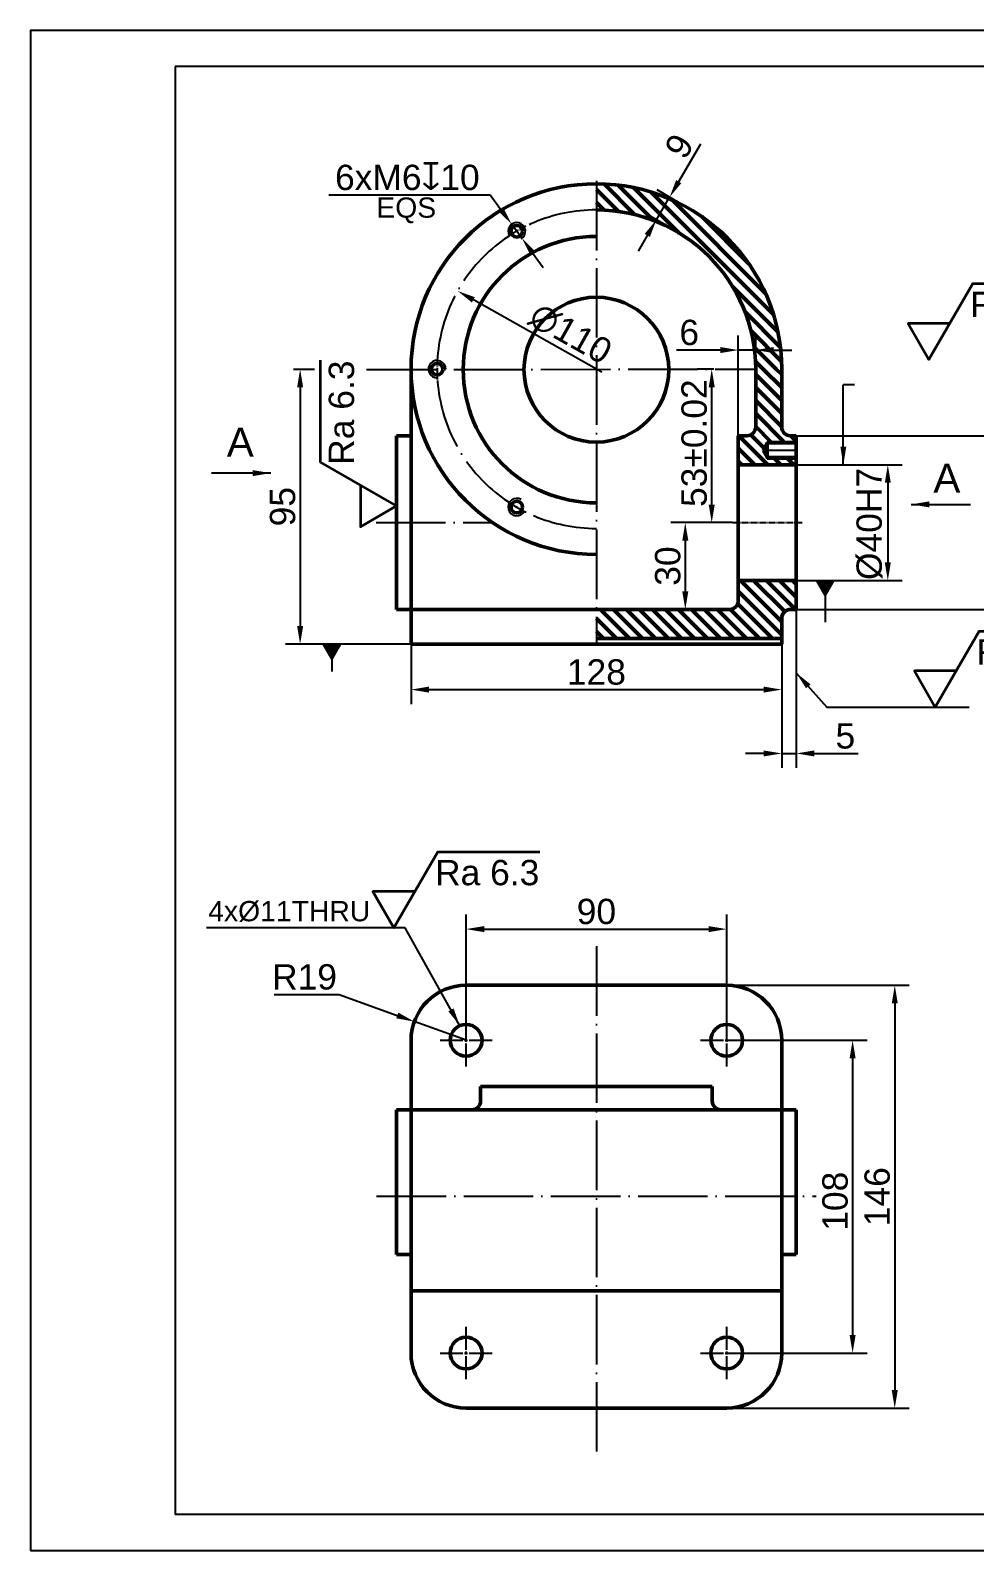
# Model space of a CAD drawing. Header units: millimetres. Extents: x 3932 to 4675, y 2766 to 3291.
# Drawn here: x 3932 to 4258, y 2766 to 3291 of the extents above; entities that cross this region are included whole.
import ezdxf

# ---------------------------------------------------------------- set-up
doc = ezdxf.new("R2010")
doc.units = ezdxf.units.MM
doc.linetypes.add('ACAD_ISO04W100', pattern=[30, 24, -3, 0, -3])
doc.linetypes.add('CENTER2', pattern=[28.575, 19.05, -3.175, 3.175, -3.175])
doc.layers.add('注解', color=3, linetype='Continuous')
doc.layers.add('辅助', color=1, linetype='ACAD_ISO04W100')
doc.layers.add('粗线', color=7, linetype='Continuous', lineweight=50)
doc.styles.get("Standard").update_dxf_attribs({"font": 'arial.ttf'})
doc.dimstyles.new('机械无尺线', dxfattribs={"dimscale": 2.5, "dimtxt": 3.5, "dimasz": 2.5, "dimexe": 2, "dimexo": 0, "dimtad": 1, "dimdsep": 46, "dimtxsty": 'Standard', "dimcen": 0, "dimadec": 0, "dimazin": 0, "dimtfac": 1, "dimtmove": 0, "dimatfit": 3, "dimfxl": 0, "dimarcsym": 0})
doc.dimstyles.new('机械无尺线$3', dxfattribs={"dimscale": 2.5, "dimtxt": 3.5, "dimasz": 2.5, "dimexe": 2, "dimexo": 0, "dimtad": 1, "dimtoh": 1, "dimdsep": 46, "dimtxsty": 'Standard', "dimcen": 0, "dimadec": 0, "dimazin": 0, "dimtfac": 1, "dimtmove": 0, "dimatfit": 3, "dimfxl": 0, "dimarcsym": 0})
doc.dimstyles.new('机械无尺线$4', dxfattribs={"dimscale": 2.5, "dimtxt": 3.5, "dimasz": 2.5, "dimexe": 2, "dimexo": 0, "dimtad": 1, "dimtoh": 1, "dimdsep": 46, "dimtxsty": 'Standard', "dimcen": 0, "dimadec": 0, "dimazin": 0, "dimtfac": 1, "dimtmove": 0, "dimatfit": 3, "dimfxl": 0, "dimarcsym": 0})

# ---------------------------------------------------------------- blocks, each defined once
blk = doc.blocks.new('*D6')
at = {"layer": 'Defpoints', "color": 0, "transparency": 16777216}
for p in [(4079.88, 3200.92), (4175.72, 3146.93)]:
    blk.add_point(p, dxfattribs=at)
at = {"layer": '注解', "color": 0, "lineweight": -2, "transparency": 16777216}
blk.add_line((4129.71, 3172.85), (4085.32, 3197.85), dxfattribs=at)
at = {"layer": '注解', "color": 0, "transparency": 16777216}
blk.add_solid([(4085.83, 3198.76), (4084.81, 3196.94), (4079.88, 3200.92)], dxfattribs=at)
at = {"layer": '注解', "color": 0, "transparency": 16777216, "insert": (4118.87, 3186.15), "char_height": 8.75, "attachment_point": 5, "rotation": 330.6103}
blk.add_mtext('∅110', dxfattribs=at)
blk = doc.blocks.new('*D7')
at = {"layer": 'Defpoints', "color": 0, "transparency": 16777216}
for p in [(4153.07, 3233.28), (4160.08, 3229.19), (4155.54, 3221.41)]:
    blk.add_point(p, dxfattribs=at)
at = {"layer": '注解', "color": 0, "lineweight": -2, "transparency": 16777216}
for p, q in [((4156.22, 3238.68), (4163.85, 3251.74)), ((4160.08, 3229.19), (4148.75, 3235.81)), ((4148.53, 3225.51), (4153.07, 3233.28)), ((4155.54, 3221.41), (4144.21, 3228.04)), ((4145.37, 3220.12), (4142.22, 3214.72))]:
    blk.add_line(p, q, dxfattribs=at)
at = {"layer": '注解', "color": 0, "transparency": 16777216}
for points in [[(4155.32, 3239.21), (4157.12, 3238.16), (4153.07, 3233.28)], [(4144.47, 3220.64), (4146.27, 3219.59), (4148.53, 3225.51)]]:
    blk.add_solid(points, dxfattribs=at)
at = {"layer": '注解', "color": 0, "transparency": 16777216, "insert": (4156.4, 3250.95), "char_height": 8.75, "attachment_point": 5, "rotation": 59.7054}
blk.add_mtext('9', dxfattribs=at)
blk = doc.blocks.new('*D8')
at = {"layer": 'Defpoints', "color": 0, "transparency": 16777216}
for p in [(4182.8, 3180.52), (4182.8, 3158.9), (4176.8, 3150.92)]:
    blk.add_point(p, dxfattribs=at)
at = {"layer": '注解', "color": 0, "lineweight": -2, "transparency": 16777216}
for p, q in [((4176.8, 3150.92), (4176.8, 3185.52)), ((4182.8, 3158.9), (4182.8, 3185.52)), ((4170.55, 3180.52), (4155.4, 3180.52)), ((4182.8, 3180.52), (4176.8, 3180.52)), ((4189.05, 3180.52), (4195.3, 3180.52))]:
    blk.add_line(p, q, dxfattribs=at)
at = {"layer": '注解', "color": 0, "transparency": 16777216}
for points in [[(4170.55, 3181.56), (4170.55, 3179.48), (4176.8, 3180.52)], [(4189.05, 3181.56), (4189.05, 3179.48), (4182.8, 3180.52)]]:
    blk.add_solid(points, dxfattribs=at)
at = {"layer": '注解', "color": 0, "transparency": 16777216, "insert": (4159.85, 3186.55), "char_height": 8.75, "attachment_point": 5}
blk.add_mtext('6', dxfattribs=at)
blk = doc.blocks.new('*D9')
at = {"layer": 'Defpoints', "color": 0, "transparency": 16777216}
for p in [(4023.23, 3173.92), (4025.5, 3078.92), (4075.14, 3078.92)]:
    blk.add_point(p, dxfattribs=at)
at = {"layer": '注解', "color": 0, "lineweight": -2, "transparency": 16777216}
for p, q in [((4023.23, 3173.92), (4030.5, 3173.92)), ((4025.5, 3167.67), (4025.5, 3085.17)), ((4075.14, 3078.92), (4020.5, 3078.92))]:
    blk.add_line(p, q, dxfattribs=at)
at = {"layer": '注解', "color": 0, "transparency": 16777216}
for points in [[(4024.46, 3167.67), (4026.54, 3167.67), (4025.5, 3173.92)], [(4024.46, 3085.17), (4026.54, 3085.17), (4025.5, 3078.92)]]:
    blk.add_solid(points, dxfattribs=at)
at = {"layer": '注解', "color": 0, "transparency": 16777216, "insert": (4019.47, 3126.42), "char_height": 8.75, "attachment_point": 5, "rotation": 90}
blk.add_mtext('95', dxfattribs=at)
blk = doc.blocks.new('*D10')
at = {"layer": 'Defpoints', "color": 0, "transparency": 16777216}
for p in [(4196.8, 3090.92), (4191.8, 3078.92), (4191.8, 3041.2)]:
    blk.add_point(p, dxfattribs=at)
at = {"layer": '注解', "color": 0, "lineweight": -2, "transparency": 16777216}
for p, q in [((4196.8, 3090.92), (4196.8, 3036.2)), ((4191.8, 3078.92), (4191.8, 3036.2)), ((4185.55, 3041.2), (4179.3, 3041.2)), ((4191.8, 3041.2), (4196.8, 3041.2)), ((4203.05, 3041.2), (4218.22, 3041.2))]:
    blk.add_line(p, q, dxfattribs=at)
at = {"layer": '注解', "color": 0, "transparency": 16777216}
for points in [[(4185.55, 3042.24), (4185.55, 3040.16), (4191.8, 3041.2)], [(4203.05, 3042.24), (4203.05, 3040.16), (4196.8, 3041.2)]]:
    blk.add_solid(points, dxfattribs=at)
at = {"layer": '注解', "color": 0, "transparency": 16777216, "insert": (4213.76, 3047.21), "char_height": 8.75, "attachment_point": 5}
blk.add_mtext('5', dxfattribs=at)
blk = doc.blocks.new('*D11')
at = {"layer": 'Defpoints', "color": 0, "transparency": 16777216}
for p in [(4063.8, 3078.92), (4191.8, 3078.92), (4191.8, 3063.25)]:
    blk.add_point(p, dxfattribs=at)
at = {"layer": '注解', "color": 0, "lineweight": -2, "transparency": 16777216}
for p, q in [((4063.8, 3078.92), (4063.8, 3058.25)), ((4191.8, 3078.92), (4191.8, 3058.25)), ((4070.05, 3063.25), (4185.55, 3063.25))]:
    blk.add_line(p, q, dxfattribs=at)
at = {"layer": '注解', "color": 0, "transparency": 16777216}
for points in [[(4070.05, 3064.29), (4070.05, 3062.21), (4063.8, 3063.25)], [(4185.55, 3064.29), (4185.55, 3062.21), (4191.8, 3063.25)]]:
    blk.add_solid(points, dxfattribs=at)
at = {"layer": '注解', "color": 0, "transparency": 16777216, "insert": (4127.8, 3069.28), "char_height": 8.75, "attachment_point": 5}
blk.add_mtext('128', dxfattribs=at)
blk = doc.blocks.new('*D12')
at = {"layer": 'Defpoints', "color": 0, "transparency": 16777216}
for p in [(4174.8, 3120.92), (4158.49, 3090.92), (4169.56, 3090.92)]:
    blk.add_point(p, dxfattribs=at)
at = {"layer": '注解', "color": 0, "lineweight": -2, "transparency": 16777216}
for p, q in [((4174.8, 3120.92), (4153.49, 3120.92)), ((4158.49, 3114.67), (4158.49, 3097.17)), ((4169.56, 3090.92), (4153.49, 3090.92))]:
    blk.add_line(p, q, dxfattribs=at)
at = {"layer": '注解', "color": 0, "transparency": 16777216}
for points in [[(4157.45, 3114.67), (4159.54, 3114.67), (4158.49, 3120.92)], [(4157.45, 3097.17), (4159.54, 3097.17), (4158.49, 3090.92)]]:
    blk.add_solid(points, dxfattribs=at)
at = {"layer": '注解', "color": 0, "transparency": 16777216, "insert": (4152.46, 3105.92), "char_height": 8.75, "attachment_point": 5, "rotation": 90}
blk.add_mtext('30', dxfattribs=at)
blk = doc.blocks.new('*D13')
at = {"layer": 'Defpoints', "color": 0, "transparency": 16777216}
for p in [(4167.62, 3173.92), (4168.36, 3173.92), (4168.36, 3120.92)]:
    blk.add_point(p, dxfattribs=at)
at = {"layer": '注解', "color": 0, "lineweight": -2, "transparency": 16777216}
for p, q in [((4168.36, 3173.92), (4162.62, 3173.92)), ((4167.62, 3127.17), (4167.62, 3167.67)), ((4168.36, 3120.92), (4162.62, 3120.92))]:
    blk.add_line(p, q, dxfattribs=at)
at = {"layer": '注解', "color": 0, "transparency": 16777216}
for points in [[(4166.58, 3167.67), (4168.66, 3167.67), (4167.62, 3173.92)], [(4166.58, 3127.17), (4168.66, 3127.17), (4167.62, 3120.92)]]:
    blk.add_solid(points, dxfattribs=at)
at = {"layer": '注解', "color": 0, "transparency": 16777216, "insert": (4161.59, 3148.37), "char_height": 8.75, "attachment_point": 5, "rotation": 90}
blk.add_mtext('53%%P0.02', dxfattribs=at)
blk = doc.blocks.new('*D14')
at = {"layer": 'Defpoints', "color": 0, "transparency": 16777216}
for p in [(4098.53, 3223.98), (4102.07, 3219.13)]:
    blk.add_point(p, dxfattribs=at)
at = {"layer": '注解', "color": 0, "lineweight": -2, "transparency": 16777216}
for p, q in [((4035.43, 3234.08), (4091.16, 3234.08)), ((4091.16, 3234.08), (4094.84, 3229.03)), ((4102.07, 3219.13), (4098.53, 3223.98)), ((4105.75, 3214.08), (4109.44, 3209.04))]:
    blk.add_line(p, q, dxfattribs=at)
at = {"layer": '注解', "color": 0, "transparency": 16777216}
for points in [[(4095.69, 3229.64), (4094, 3228.41), (4098.53, 3223.98)], [(4106.59, 3214.7), (4104.91, 3213.47), (4102.07, 3219.13)]]:
    blk.add_solid(points, dxfattribs=at)
at = {"layer": '注解', "color": 0, "transparency": 16777216, "insert": (4062.52, 3240.63), "char_height": 8.75, "attachment_point": 5}
blk.add_mtext('6xM6{\\Fgdt|c0;\\H1.125x;x}10', dxfattribs=at)
blk = doc.blocks.new('*D15')
at = {"layer": 'Defpoints', "color": 0, "transparency": 16777216}
for p in [(4196.8, 3140.92), (4196.8, 3100.92), (4228.42, 3100.92)]:
    blk.add_point(p, dxfattribs=at)
at = {"layer": '注解', "color": 0, "lineweight": -2, "transparency": 16777216}
for p, q in [((4196.8, 3140.92), (4233.42, 3140.92)), ((4228.42, 3134.67), (4228.42, 3107.17)), ((4196.8, 3100.92), (4233.42, 3100.92))]:
    blk.add_line(p, q, dxfattribs=at)
at = {"layer": '注解', "color": 0, "transparency": 16777216}
for points in [[(4227.38, 3134.67), (4229.46, 3134.67), (4228.42, 3140.92)], [(4227.38, 3107.17), (4229.46, 3107.17), (4228.42, 3100.92)]]:
    blk.add_solid(points, dxfattribs=at)
at = {"layer": '注解', "color": 0, "transparency": 16777216, "insert": (4222.14, 3120.46), "char_height": 8.75, "attachment_point": 5, "rotation": 90}
blk.add_mtext('%%C40H7', dxfattribs=at)
blk = doc.blocks.new('*D16')
at = {"layer": 'Defpoints', "color": 0, "transparency": 16777216}
for p in [(4196.8, 3150.92), (4196.8, 3090.92), (4273.93, 3090.92)]:
    blk.add_point(p, dxfattribs=at)
at = {"layer": '注解', "color": 0, "lineweight": -2, "transparency": 16777216}
for p, q in [((4196.8, 3150.92), (4278.93, 3150.92)), ((4273.93, 3144.67), (4273.93, 3097.17)), ((4196.8, 3090.92), (4278.93, 3090.92))]:
    blk.add_line(p, q, dxfattribs=at)
at = {"layer": '注解', "color": 0, "transparency": 16777216}
for points in [[(4272.89, 3144.67), (4274.97, 3144.67), (4273.93, 3150.92)], [(4272.89, 3097.17), (4274.97, 3097.17), (4273.93, 3090.92)]]:
    blk.add_solid(points, dxfattribs=at)
at = {"layer": '注解', "color": 0, "transparency": 16777216, "insert": (4267.66, 3120.92), "char_height": 8.75, "attachment_point": 5, "rotation": 90}
blk.add_mtext('%%C60', dxfattribs=at)
blk = doc.blocks.new('*U17')
at = {"layer": '注解', "color": 0, "linetype": 'CENTER2', "transparency": 16777216}
for p, q in [((0, 1.1), (0, 9)), ((-9, 0), (-1.1, 0)), ((1.1, 0), (9, 0)), ((0, -9), (0, -1.1))]:
    blk.add_line(p, q, dxfattribs=at)
at = {"layer": '注解', "color": 0, "linetype": 'Continuous', "transparency": 16777216}
for p, q in [((-0.55, 0), (0.55, 0)), ((0, -0.55), (0, 0.55))]:
    blk.add_line(p, q, dxfattribs=at)
blk = doc.blocks.new('*U18')
at = {"layer": '注解', "color": 0, "linetype": 'CENTER2', "transparency": 16777216}
for p, q in [((0, 1.1), (0, 9)), ((-9, 0), (-1.1, 0)), ((1.1, 0), (9, 0)), ((0, -9), (0, -1.1))]:
    blk.add_line(p, q, dxfattribs=at)
at = {"layer": '注解', "color": 0, "linetype": 'Continuous', "transparency": 16777216}
for p, q in [((-0.55, 0), (0.55, 0)), ((0, -0.55), (0, 0.55))]:
    blk.add_line(p, q, dxfattribs=at)
blk = doc.blocks.new('*U19')
at = {"layer": '注解', "color": 0, "linetype": 'CENTER2', "transparency": 16777216}
for p, q in [((0, 1.1), (0, 9)), ((-9, 0), (-1.1, 0)), ((1.1, 0), (9, 0)), ((0, -9), (0, -1.1))]:
    blk.add_line(p, q, dxfattribs=at)
at = {"layer": '注解', "color": 0, "linetype": 'Continuous', "transparency": 16777216}
for p, q in [((-0.55, 0), (0.55, 0)), ((0, -0.55), (0, 0.55))]:
    blk.add_line(p, q, dxfattribs=at)
blk = doc.blocks.new('*U20')
at = {"layer": '注解', "color": 0, "linetype": 'CENTER2', "transparency": 16777216}
for p, q in [((0, 1.1), (0, 9)), ((-9, 0), (-1.1, 0)), ((1.1, 0), (9, 0)), ((0, -9), (0, -1.1))]:
    blk.add_line(p, q, dxfattribs=at)
at = {"layer": '注解', "color": 0, "linetype": 'Continuous', "transparency": 16777216}
for p, q in [((-0.55, 0), (0.55, 0)), ((0, -0.55), (0, 0.55))]:
    blk.add_line(p, q, dxfattribs=at)
blk = doc.blocks.new('*D21')
at = {"layer": 'Defpoints', "color": 0, "transparency": 16777216}
for p in [(4172.8, 2980.54), (4082.8, 2942.13), (4172.8, 2941.58)]:
    blk.add_point(p, dxfattribs=at)
at = {"layer": '注解', "color": 0, "lineweight": -2, "transparency": 16777216}
for p, q in [((4082.8, 2942.13), (4082.8, 2985.54)), ((4172.8, 2941.58), (4172.8, 2985.54)), ((4089.05, 2980.54), (4166.55, 2980.54))]:
    blk.add_line(p, q, dxfattribs=at)
at = {"layer": '注解', "color": 0, "transparency": 16777216}
for points in [[(4089.05, 2981.58), (4089.05, 2979.5), (4082.8, 2980.54)], [(4166.55, 2981.58), (4166.55, 2979.5), (4172.8, 2980.54)]]:
    blk.add_solid(points, dxfattribs=at)
at = {"layer": '注解', "color": 0, "transparency": 16777216, "insert": (4127.8, 2986.57), "char_height": 8.75, "attachment_point": 5}
blk.add_mtext('90', dxfattribs=at)
blk = doc.blocks.new('*D22')
at = {"layer": 'Defpoints', "color": 0, "transparency": 16777216}
for p in [(4064.93, 2948.59), (4082.8, 2942.13)]:
    blk.add_point(p, dxfattribs=at)
at = {"layer": '注解', "color": 0, "lineweight": -2, "transparency": 16777216}
for p, q in [((4016.54, 2957.96), (4039.03, 2957.96)), ((4039.03, 2957.96), (4059.05, 2950.72)), ((4082.8, 2942.13), (4064.93, 2948.59))]:
    blk.add_line(p, q, dxfattribs=at)
at = {"layer": '注解', "color": 0, "transparency": 16777216}
blk.add_solid([(4059.41, 2951.7), (4058.7, 2949.74), (4064.93, 2948.59)], dxfattribs=at)
at = {"layer": '注解', "color": 0, "transparency": 16777216, "insert": (4027.01, 2963.99), "char_height": 8.75, "attachment_point": 5}
blk.add_mtext('R19', dxfattribs=at)
blk = doc.blocks.new('*D23')
at = {"layer": 'Defpoints', "color": 0, "transparency": 16777216}
for p in [(4172.8, 2942.13), (4172.8, 2834.13), (4216.27, 2834.13)]:
    blk.add_point(p, dxfattribs=at)
at = {"layer": '注解', "color": 0, "lineweight": -2, "transparency": 16777216}
for p, q in [((4172.8, 2942.13), (4221.27, 2942.13)), ((4216.27, 2935.88), (4216.27, 2840.38)), ((4172.8, 2834.13), (4221.27, 2834.13))]:
    blk.add_line(p, q, dxfattribs=at)
at = {"layer": '注解', "color": 0, "transparency": 16777216}
for points in [[(4215.23, 2935.88), (4217.31, 2935.88), (4216.27, 2942.13)], [(4215.23, 2840.38), (4217.31, 2840.38), (4216.27, 2834.13)]]:
    blk.add_solid(points, dxfattribs=at)
at = {"layer": '注解', "color": 0, "transparency": 16777216, "insert": (4210.24, 2886.56), "char_height": 8.75, "attachment_point": 5, "rotation": 90}
blk.add_mtext('108', dxfattribs=at)
blk = doc.blocks.new('*D24')
at = {"layer": 'Defpoints', "color": 0, "transparency": 16777216}
for p in [(4172.8, 2961.13), (4172.8, 2815.13), (4230.82, 2815.13)]:
    blk.add_point(p, dxfattribs=at)
at = {"layer": '注解', "color": 0, "lineweight": -2, "transparency": 16777216}
for p, q in [((4172.8, 2961.13), (4235.82, 2961.13)), ((4230.82, 2954.88), (4230.82, 2821.38)), ((4172.8, 2815.13), (4235.82, 2815.13))]:
    blk.add_line(p, q, dxfattribs=at)
at = {"layer": '注解', "color": 0, "transparency": 16777216}
for points in [[(4229.78, 2954.88), (4231.86, 2954.88), (4230.82, 2961.13)], [(4229.78, 2821.38), (4231.86, 2821.38), (4230.82, 2815.13)]]:
    blk.add_solid(points, dxfattribs=at)
at = {"layer": '注解', "color": 0, "transparency": 16777216, "insert": (4224.79, 2888.13), "char_height": 8.75, "attachment_point": 5, "rotation": 90}
blk.add_mtext('146', dxfattribs=at)
blk = doc.blocks.new('粗超度')
at = {"color": 3, "lineweight": 35}
blk.add_lwpolyline([(2.89, 5), (-2.89, 5), (0, 0), (6.06, 10.5), (20.15, 10.5)], dxfattribs=at)
at = {"color": 3}
blk.add_attdef('粗糙度', (5.68, 5.87), '', height=3.5, dxfattribs=at)

msp = doc.modelspace()

# ---------------------------------------------------------------- hatches: boundary and pattern name
at = {"layer": '注解'}
h = msp.add_hatch(color=256, dxfattribs=at)
h.dxf.hatch_style = 1
h.paths.add_polyline_path([(4209.805, 3100.925), (4203.805, 3100.925), (4206.805, 3095.729)])
h = msp.add_hatch(color=256, dxfattribs=at)
h.dxf.hatch_style = 1
h.paths.add_polyline_path([(4039.492, 3078.925), (4033.492, 3078.925), (4036.492, 3073.729)])
at = {"layer": '粗线'}
h = msp.add_hatch(dxfattribs=at)
h.set_pattern_fill('LINE', color=4, angle=315)
h.paths.add_polyline_path([(4182.798, 3173.925), (4191.798, 3173.925, 0.4142136), (4127.798, 3237.925), (4127.798, 3228.925, -0.4142136)])
h = msp.add_hatch(dxfattribs=at)
h.set_pattern_fill('LINE', color=4, angle=315)
h.paths.add_polyline_path([(4191.798, 3173.925), (4182.798, 3173.925), (4182.798, 3153.925, -0.4142136), (4179.798, 3150.925), (4176.798, 3150.925), (4176.798, 3140.925), (4196.798, 3140.925), (4196.798, 3142.925), (4186.798, 3142.925), (4186.798, 3143.425), (4185.368, 3145.91), (4186.798, 3148.425), (4186.798, 3148.925), (4196.798, 3148.925), (4196.798, 3150.925), (4194.798, 3150.925, -0.4142136), (4191.798, 3153.925)])
h = msp.add_hatch(dxfattribs=at)
h.set_pattern_fill('LINE', color=4, angle=315)
h.paths.add_polyline_path([(4194.798, 3090.925), (4196.798, 3090.925), (4196.798, 3100.925), (4176.798, 3100.925), (4176.798, 3093.925, -0.4142136), (4173.798, 3090.925), (4127.798, 3090.925), (4127.798, 3080.925), (4191.798, 3080.925), (4191.798, 3087.925, -0.4142136)])

# ---------------------------------------------------------------- linework, layer by layer
for p, q in [((4662.366, 3278.406), (3982.366, 3278.406)), ((3982.366, 3278.406), (3982.366, 2778.406)), ((4186.798, 3148.925), (4196.798, 3148.925)), ((4186.798, 3148.925), (4186.798, 3148.425)), ((4186.798, 3142.925), (4186.798, 3143.425)), ((4186.798, 3142.925), (4196.798, 3142.925)), ((4662.366, 2778.406), (3982.366, 2778.406))]:
    msp.add_line(p, q)
msp.add_lwpolyline([(3932.366, 2765.906), (4674.866, 2765.906), (4674.866, 3290.906), (3932.366, 3290.906)], close=True)
for centre, start, end in [((4100.298, 3221.556), 300, 211.56281), ((4072.798, 3173.925), 0, 271.56281), ((4100.298, 3126.293), 60, 331.56281)]:
    msp.add_arc(centre, 3, start, end)
at = {"layer": '注解'}
for p, q in [((4216.871, 3168.458), (4213.063, 3168.458)), ((4203.805, 3100.925), (4206.805, 3095.729)), ((4206.805, 3095.729), (4209.805, 3100.925)), ((4206.805, 3095.729), (4206.805, 3086.528)), ((4039.492, 3078.925), (4033.492, 3078.925)), ((4033.492, 3078.925), (4036.492, 3073.729)), ((4036.492, 3073.729), (4039.492, 3078.925)), ((4036.492, 3073.729), (4036.492, 3069.528))]:
    msp.add_line(p, q, dxfattribs=at)
at = {"layer": '粗线'}
for p, q in [((4063.798, 3173.925), (4063.798, 3148.925)), ((4182.798, 3173.925), (4182.798, 3153.925)), ((4191.798, 3173.925), (4191.798, 3153.925)), ((4063.798, 3150.925), (4058.798, 3150.925)), ((4058.798, 3150.925), (4058.798, 3090.925)), ((4176.798, 3150.925), (4176.798, 3093.925)), ((4176.798, 3150.925), (4179.798, 3150.925)), ((4194.798, 3150.925), (4196.798, 3150.925)), ((4196.798, 3150.925), (4196.798, 3090.925)), ((4063.798, 3148.925), (4063.798, 3090.925)), ((4186.798, 3148.425), (4185.368, 3145.91)), ((4186.798, 3143.425), (4185.368, 3145.91)), ((4186.798, 3148.425), (4196.798, 3148.425)), ((4186.798, 3148.425), (4186.798, 3143.425)), ((4196.798, 3148.425), (4196.798, 3143.425)), ((4176.798, 3140.925), (4196.798, 3140.925)), ((4186.798, 3143.425), (4196.798, 3143.425)), ((4176.798, 3100.925), (4196.798, 3100.925)), ((4063.798, 3092.925), (4063.798, 3078.925)), ((4058.798, 3090.925), (4063.798, 3090.925)), ((4063.798, 3090.925), (4173.798, 3090.925)), ((4191.798, 3087.925), (4191.798, 3078.925)), ((4194.798, 3090.925), (4196.798, 3090.925)), ((4063.798, 3078.925), (4191.798, 3078.925)), ((4127.798, 3080.925), (4191.798, 3080.925)), ((4082.798, 2961.131), (4172.798, 2961.131)), ((4063.798, 2942.131), (4063.798, 2834.131)), ((4063.798, 2834.131), (4063.798, 2942.131)), ((4191.798, 2942.131), (4191.798, 2834.131)), ((4087.798, 2926.131), (4167.798, 2926.131)), ((4087.798, 2926.131), (4087.798, 2921.131)), ((4167.798, 2926.131), (4167.798, 2921.131)), ((4063.798, 2918.131), (4058.798, 2918.131)), ((4058.798, 2918.131), (4058.798, 2868.131)), ((4063.798, 2918.131), (4191.798, 2918.131)), ((4196.798, 2918.131), (4191.798, 2918.131)), ((4196.798, 2868.131), (4196.798, 2918.131)), ((4058.798, 2868.131), (4063.798, 2868.131)), ((4191.798, 2868.131), (4196.798, 2868.131)), ((4063.798, 2855.631), (4191.798, 2855.631)), ((4172.798, 2815.131), (4082.798, 2815.131))]:
    msp.add_line(p, q, dxfattribs=at)
for centre, radius in [((4100.298, 3221.556), 2), ((4127.798, 3173.745), 25), ((4072.798, 3173.925), 2), ((4100.298, 3126.293), 2), ((4082.798, 2942.131), 5.5), ((4172.798, 2942.131), 5.5), ((4082.798, 2834.131), 5.5), ((4172.798, 2834.131), 5.5)]:
    msp.add_circle(centre, radius, dxfattribs=at)
for centre, radius, start, end in [((4127.798, 3173.925), 64, 0, 270), ((4127.798, 3173.925), 55, 0, 90), ((4127.798, 3173.745), 46, 90, 270), ((4179.798, 3153.925), 3, 270, 0), ((4194.798, 3153.925), 3, 180, 270), ((4173.798, 3093.925), 3, 270, 0), ((4194.798, 3087.925), 3, 90, 180), ((4082.798, 2942.131), 19, 90, 180), ((4172.798, 2942.131), 19, 0, 90), ((4084.798, 2921.131), 3, 270, 0), ((4170.798, 2921.131), 3, 180, 270), ((4082.798, 2834.131), 19, 180, 270), ((4172.798, 2834.131), 19, 270, 0)]:
    msp.add_arc(centre, radius, start, end, dxfattribs=at)
at = {"layer": '辅助'}
for p, q in [((4127.798, 3238.935), (4127.798, 3078.925)), ((4048.425, 3173.745), (4182.798, 3173.925)), ((4186.798, 3145.925), (4196.798, 3145.925)), ((4051.728, 3120.925), (4091.923, 3120.925)), ((4127.798, 2974.624), (4127.798, 2798.401)), ((4051.898, 2888.293), (4203.698, 2888.293))]:
    msp.add_line(p, q, dxfattribs=at)
at = {"layer": '辅助', "ltscale": 0.1}
for p, q in [((4103.415, 3223.356), (4097.18, 3219.756)), ((4072.798, 3177.525), (4072.798, 3170.325)), ((4097.18, 3128.093), (4103.415, 3124.493)), ((4174.798, 3120.925), (4198.798, 3120.925))]:
    msp.add_line(p, q, dxfattribs=at)
at = {"layer": '辅助'}
msp.add_arc((4127.798, 3173.925), 55, 90, 270, dxfattribs=at)

# ---------------------------------------------------------------- block references
at = {"layer": '注解', "xscale": 2.5, "yscale": 2.5, "zscale": 2.5}
for p, values in [((4242.637, 3177.208), {'粗糙度': 'Ra 1.6'}), ((4244.828, 3057.221), {'粗糙度': 'Ra 6.3'}), ((4057.881, 2981.014), {'粗糙度': 'Ra 6.3'})]:
    msp.add_blockref('粗超度', p, dxfattribs=at).add_auto_attribs(values)
at = {"layer": '注解', "xscale": 2.5, "yscale": 2.5, "zscale": 2.5, "rotation": 90}
msp.add_blockref('粗超度', (4058.798, 3126.684), dxfattribs=at).add_auto_attribs({'粗糙度': 'Ra 6.3'})
at = {"layer": '注解', "linetype": 'CENTER2'}
for name, p in [('*U19', (4082.798, 2942.131)), ('*U20', (4172.798, 2942.131)), ('*U18', (4082.798, 2834.131)), ('*U17', (4172.798, 2834.131))]:
    msp.add_blockref(name, p, dxfattribs=at)

# ---------------------------------------------------------------- texts
at = {"layer": '注解'}
for s, height, p in [('EQS', 7, (4051.816, 3226.214)), ('A', 10, (4000.184, 3143.723)), ('A', 10, (4244.152, 3131.278)), ('4x%%C11THRU', 7, (3993.754, 2983.244))]:
    msp.add_text(s, height=height, dxfattribs=at).set_placement(p)

# ---------------------------------------------------------------- dimensions: what is measured, and where the dimension line sits
for base, p1, p2, angle, picture, middle, dimtype in [((4153.066, 3233.284), (4155.542, 3221.414), (4160.082, 3229.185), 59.70542, '*D7', (4161.611, 3247.911), 161), ((4158.494, 3090.925), (4174.798, 3120.925), (4169.563, 3090.925), 90, '*D12', (4158.494, 3105.925), 160), ((4216.267, 2834.131), (4172.798, 2942.131), (4172.798, 2834.131), 90, '*D23', (4216.267, 2886.557), 160)]:
    dim = msp.add_linear_dim(base=base, p1=p1, p2=p2, angle=angle, dimstyle='机械无尺线', dxfattribs=at)
    dim.commit()
    dim.dimension.update_dxf_attribs({"geometry": picture, "text_midpoint": middle, "dimtype": dimtype})
dim = msp.add_diameter_dim_2p(p1=(4102.067, 3219.133), p2=(4098.529, 3223.979), text='6xM6{\\Fgdt|c0;\\H1.125x;x}10', dimstyle='机械无尺线$3', dxfattribs=at)
dim.commit()
dim.dimension.update_dxf_attribs({"geometry": '*D14', "text_midpoint": (4062.515, 3240.634)})
dim = msp.add_diameter_dim_2p(p1=(4175.719, 3146.934), p2=(4079.876, 3200.916), dimstyle='机械无尺线$3', dxfattribs=at)
dim.commit()
dim.dimension.update_dxf_attribs({"geometry": '*D6', "text_midpoint": (4115.793, 3180.686), "dimtype": 163})
for base, p1, p2, picture, middle in [((4182.798, 3180.521), (4176.798, 3150.925), (4182.798, 3158.904), '*D8', (4159.846, 3180.521)), ((4191.798, 3041.202), (4196.798, 3090.925), (4191.798, 3078.925), '*D10', (4213.761, 3041.202))]:
    dim = msp.add_linear_dim(base=base, p1=p1, p2=p2, dimstyle='机械无尺线', dxfattribs=at)
    dim.commit()
    dim.dimension.update_dxf_attribs({"geometry": picture, "text_midpoint": middle, "dimtype": 160})
for base, p1, p2, picture, middle in [((4025.502, 3078.925), (4023.23, 3173.925), (4075.143, 3078.925), '*D9', (4019.472, 3126.425)), ((4230.821, 2815.131), (4172.798, 2961.131), (4172.798, 2815.131), '*D24', (4224.791, 2888.131))]:
    dim = msp.add_linear_dim(base=base, p1=p1, p2=p2, angle=90, dimstyle='机械无尺线', dxfattribs=at)
    dim.commit()
    dim.dimension.update_dxf_attribs({"geometry": picture, "text_midpoint": middle})
for base, p1, p2, text, picture, middle in [((4167.619, 3173.925), (4168.356, 3120.925), (4168.356, 3173.925), '<>%%P0.02', '*D13', (4167.619, 3148.37)), ((4273.933, 3090.925), (4196.798, 3150.925), (4196.798, 3090.925), '%%C<>', '*D16', (4273.933, 3120.925)), ((4228.417, 3100.925), (4196.798, 3140.925), (4196.798, 3100.925), '%%C<>H7', '*D15', (4228.417, 3120.463))]:
    dim = msp.add_linear_dim(base=base, p1=p1, p2=p2, angle=90, text=text, dimstyle='机械无尺线', dxfattribs=at)
    dim.commit()
    dim.dimension.update_dxf_attribs({"geometry": picture, "text_midpoint": middle, "dimtype": 160})
for base, p1, p2, picture, middle in [((4191.798, 3063.247), (4063.798, 3078.925), (4191.798, 3078.925), '*D11', (4127.798, 3069.277)), ((4172.798, 2980.543), (4082.798, 2942.131), (4172.798, 2941.581), '*D21', (4127.798, 2986.573))]:
    dim = msp.add_linear_dim(base=base, p1=p1, p2=p2, dimstyle='机械无尺线', dxfattribs=at)
    dim.commit()
    dim.dimension.update_dxf_attribs({"geometry": picture, "text_midpoint": middle})
dim = msp.add_radius_dim(center=(4082.798, 2942.131), mpoint=(4064.93, 2948.593), dimstyle='机械无尺线$4', dxfattribs=at)
dim.commit()
dim.dimension.update_dxf_attribs({"geometry": '*D22', "text_midpoint": (4027.007, 2957.958), "dimtype": 164})

# ---------------------------------------------------------------- leaders
for points in [[(4213.063, 3140.925), (4213.063, 3168.458)], [(4015.364, 3138.016), (3999.982, 3138.016), (3994.913, 3138.016)], [(4236.482, 3127.218), (4251.864, 3127.218), (4256.933, 3127.218)], [(4196.798, 3069.054), (4207.316, 3057.221), (4256.491, 3057.221)], [(4080.621, 2947.182), (4061.747, 2981.014), (3993.172, 2981.014)]]:
    msp.add_leader(points, dimstyle='机械无尺线', override={"dimgap": 0, "dimtad": 0}, dxfattribs=at)

doc.saveas('drawing.dxf')
